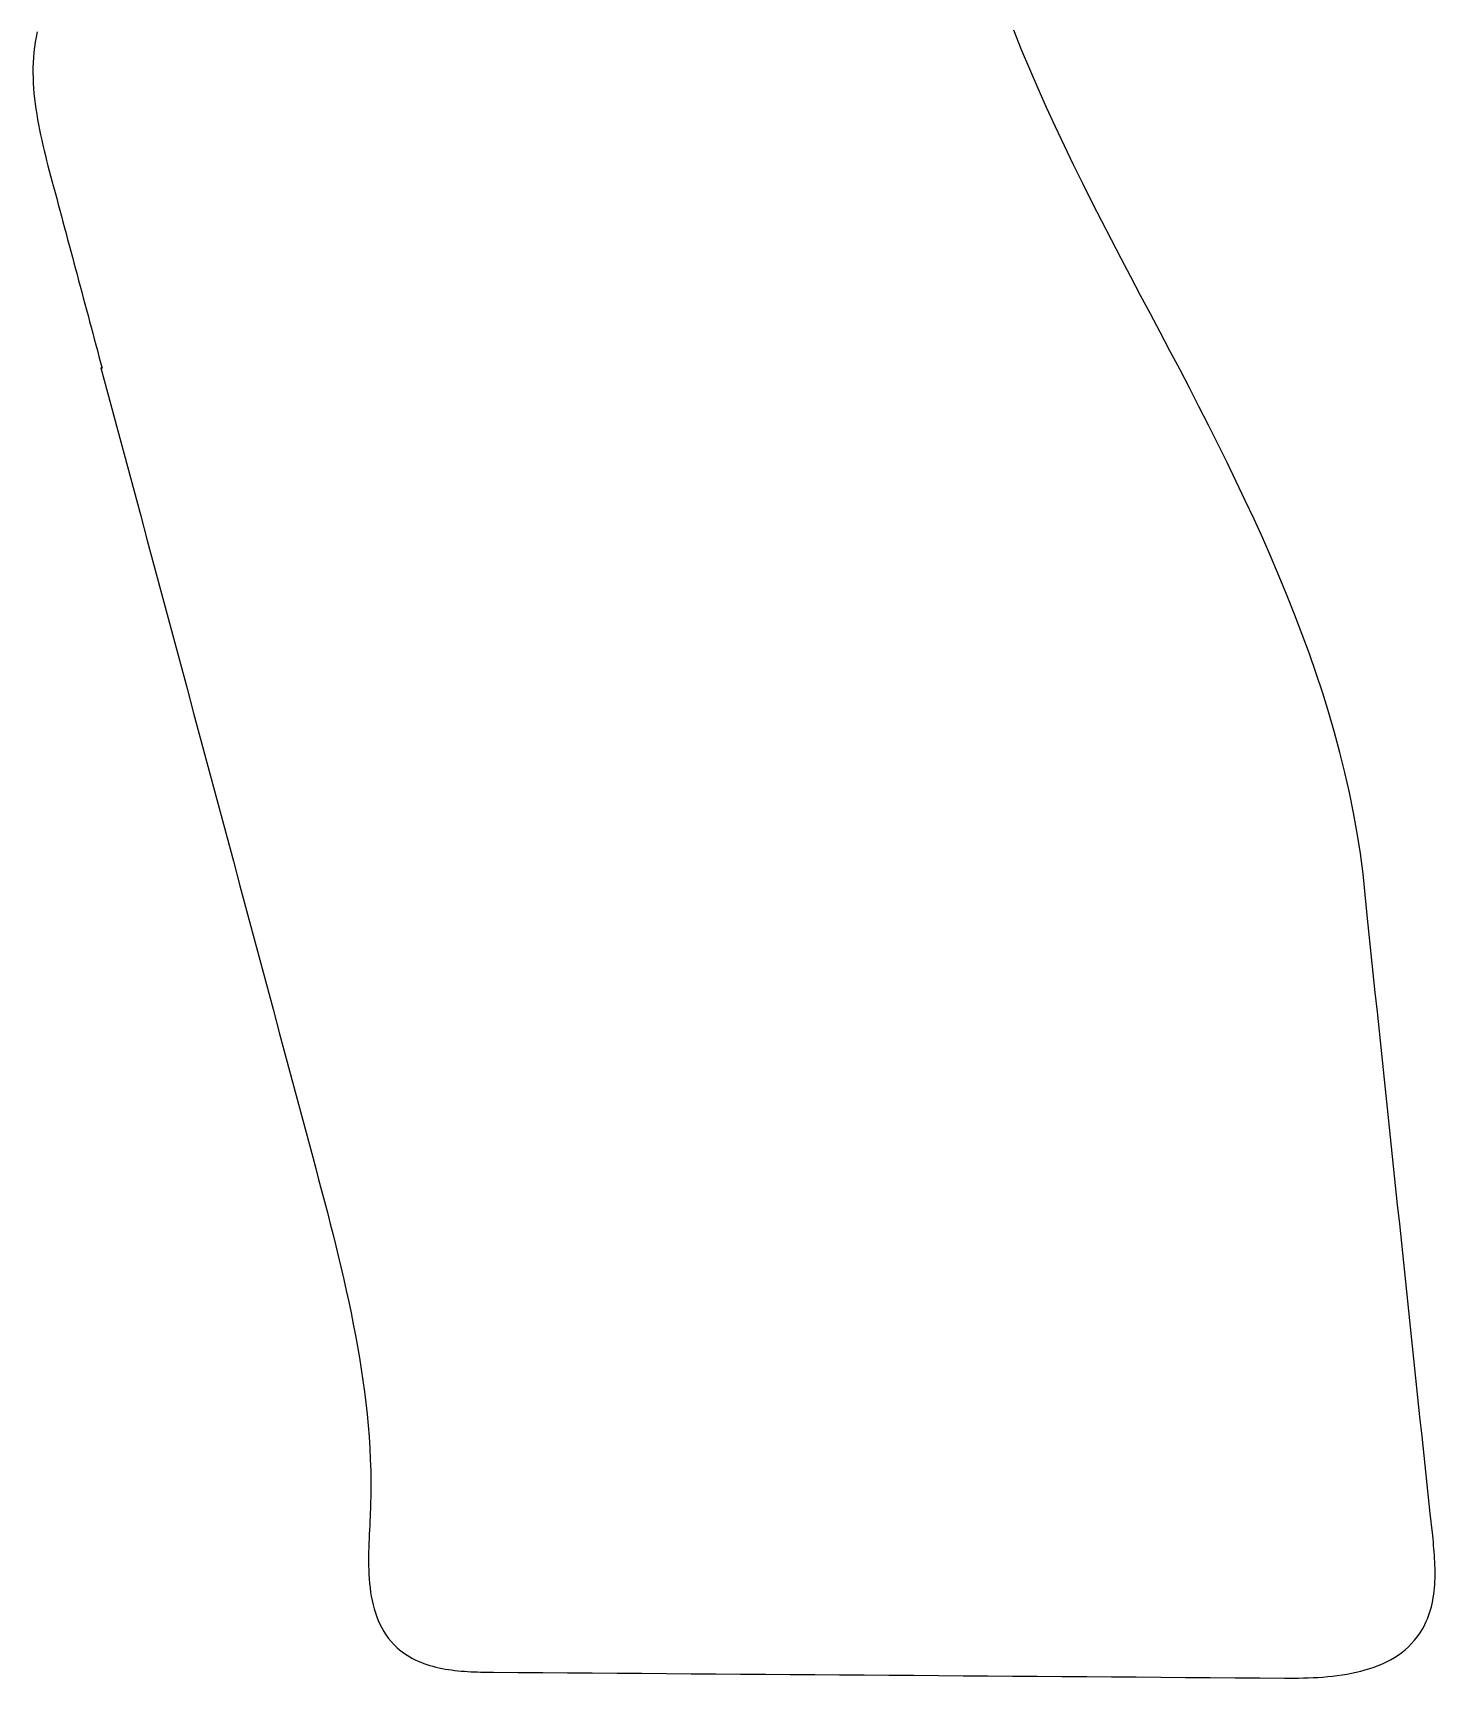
# Model space of a CAD drawing. Header units: metres. Extents: x 24 to 150, y -147 to -65.
# Drawn here: x 115.8 to 146.97, y -147.16 to -110.59 of the extents above; entities that cross this region are included whole.
import ezdxf

# ---------------------------------------------------------------- set-up
doc = ezdxf.new("R2010")
doc.units = ezdxf.units.M

msp = doc.modelspace()

# ---------------------------------------------------------------- linework, layer by layer
for points in [[(115.89512, -110.57255), (115.871498, -110.68431), (115.851686, -110.796578), (115.83543, -110.9091), (115.822476, -111.02213), (115.812824, -111.135668), (115.80622, -111.24946), (115.802664, -111.363506), (115.802156, -111.47806), (115.804442, -111.592868), (115.809268, -111.707676), (115.816634, -111.822738), (115.826286, -111.938054), (115.838224, -112.05337), (115.852194, -112.168686), (115.868196, -112.284002), (115.885976, -112.399318), (115.905534, -112.514634), (115.926616, -112.62995), (115.949222, -112.745266), (115.973098, -112.860328), (115.998244, -112.975136), (116.024406, -113.089944), (116.051584, -113.204498), (116.079524, -113.318544), (116.107972, -113.432336), (116.137182, -113.545874), (116.166646, -113.658904), (116.196364, -113.771426), (116.226336, -113.883694), (116.261134, -114.013742), (116.295932, -114.14379), (116.33073, -114.273838), (116.365528, -114.403886), (116.400326, -114.533934), (116.435124, -114.663982), (116.469922, -114.79403), (116.50472, -114.924078), (116.539518, -115.054126), (116.574316, -115.184174), (116.609114, -115.314222), (116.643912, -115.44427), (116.67871, -115.574318), (116.713508, -115.704366), (116.748306, -115.834414), (116.783104, -115.964462), (116.817902, -116.09451), (116.8527, -116.224558), (116.887498, -116.354606), (116.922296, -116.484654), (116.957094, -116.614702), (116.991892, -116.74475), (117.02669, -116.874798), (117.061488, -117.004846), (117.096286, -117.134894), (117.131084, -117.264942), (117.165882, -117.39499), (117.20068, -117.525038), (117.235478, -117.655086), (117.270276, -117.785134), (117.305074, -117.915182), (117.339872, -118.04523), (117.33911, -118.044976), (117.338348, -118.044722), (117.337586, -118.044468), (117.336824, -118.044214), (117.336062, -118.04396), (117.3353, -118.043706), (117.334538, -118.043452), (117.333776, -118.043198), (117.333014, -118.042944), (117.332252, -118.04269), (117.33149, -118.042436), (117.330728, -118.042182), (117.329966, -118.041928), (117.329204, -118.041674), (117.328442, -118.04142), (117.32768, -118.041166), (117.326918, -118.040912), (117.326156, -118.040658), (117.325394, -118.040404), (117.324632, -118.04015), (117.32387, -118.039896), (117.323108, -118.039642), (117.322346, -118.039388), (117.321584, -118.039134), (117.320822, -118.03888), (117.32006, -118.038626), (117.319298, -118.038372), (117.318536, -118.038118), (117.317774, -118.037864), (117.317012, -118.03761), (117.31625, -118.037356), (117.315488, -118.037102), (117.462554, -118.585488), (117.60962, -119.133874), (117.756686, -119.68226), (117.903752, -120.230646), (118.050818, -120.779032), (118.197884, -121.327418), (118.34495, -121.875804), (118.492016, -122.42419), (118.639082, -122.972576), (118.786148, -123.520962), (118.933214, -124.069348), (119.08028, -124.617734), (119.227346, -125.16612), (119.374412, -125.714506), (119.521478, -126.262892), (119.668544, -126.811278), (119.81561, -127.359664), (119.962676, -127.90805), (120.109742, -128.456436), (120.256808, -129.004822), (120.403874, -129.553208), (120.55094, -130.101594), (120.698006, -130.64998), (120.845072, -131.198366), (120.992138, -131.746752), (121.139204, -132.295138), (121.28627, -132.843524), (121.433336, -133.39191), (121.580402, -133.940296), (121.727468, -134.488682), (121.874534, -135.037068), (122.0216, -135.585454), (122.087132, -135.830818), (122.152664, -136.076436), (122.217942, -136.322308), (122.282712, -136.568434), (122.346974, -136.814814), (122.410474, -137.061448), (122.473212, -137.308336), (122.53468, -137.555732), (122.595132, -137.803382), (122.65406, -138.051286), (122.711464, -138.299444), (122.767344, -138.547856), (122.821446, -138.796522), (122.873516, -139.045442), (122.923554, -139.294616), (122.971306, -139.544044), (123.016518, -139.793726), (123.05919, -140.043662), (123.099068, -140.293852), (123.136152, -140.544296), (123.170188, -140.794994), (123.200922, -141.045946), (123.228354, -141.297152), (123.25223, -141.548612), (123.27255, -141.800326), (123.28906, -142.052294), (123.301506, -142.304516), (123.309888, -142.556992), (123.313952, -142.809722), (123.313444, -143.062706), (123.308364, -143.31569), (123.298712, -143.568928), (123.293886, -143.665702), (123.288806, -143.763492), (123.283726, -143.862044), (123.2789, -143.961104), (123.274328, -144.060672), (123.270264, -144.160494), (123.266962, -144.26057), (123.264422, -144.3609), (123.262898, -144.46123), (123.262644, -144.561306), (123.26366, -144.661128), (123.2662, -144.760696), (123.270518, -144.859756), (123.276614, -144.958308), (123.284742, -145.056098), (123.295156, -145.152872), (123.307856, -145.248884), (123.323096, -145.343626), (123.34113, -145.437098), (123.361958, -145.5293), (123.385834, -145.619978), (123.413012, -145.709132), (123.443746, -145.796508), (123.478036, -145.882106), (123.515882, -145.965672), (123.557792, -146.047206), (123.603766, -146.126454), (123.653804, -146.203416), (123.708414, -146.277838), (123.767596, -146.34972), (123.831604, -146.418808), (123.900438, -146.485102), (123.953524, -146.53133), (124.008134, -146.574764), (124.064014, -146.615658), (124.121418, -146.654012), (124.180092, -146.689826), (124.240036, -146.723354), (124.30125, -146.754596), (124.36348, -146.783552), (124.42698, -146.810476), (124.491496, -146.835368), (124.556774, -146.858228), (124.623068, -146.87931), (124.690124, -146.898614), (124.757942, -146.91614), (124.826522, -146.931888), (124.89561, -146.946112), (124.96546, -146.959066), (125.035818, -146.970496), (125.10643, -146.980656), (125.17755, -146.989546), (125.248924, -146.99742), (125.320552, -147.004024), (125.392434, -147.009866), (125.464316, -147.014692), (125.536452, -147.018756), (125.608588, -147.022058), (125.68047, -147.024598), (125.752352, -147.02663), (125.82398, -147.028154), (125.895354, -147.029424), (125.966474, -147.030186), (126.03734, -147.030694), (126.586742, -147.034758), (127.136144, -147.038822), (127.685546, -147.042886), (128.234948, -147.04695), (128.78435, -147.051014), (129.333752, -147.055078), (129.883154, -147.059142), (130.432556, -147.063206), (130.981958, -147.06727), (131.53136, -147.071334), (132.080762, -147.075398), (132.630164, -147.079462), (133.179566, -147.083526), (133.728968, -147.08759), (134.27837, -147.091654), (134.827772, -147.095718), (135.377174, -147.099782), (135.926576, -147.103846), (136.475978, -147.10791), (137.02538, -147.111974), (137.574782, -147.116038), (138.124184, -147.120102), (138.673586, -147.124166), (139.222988, -147.12823), (139.77239, -147.132294), (140.321792, -147.136358), (140.871194, -147.140422), (141.420596, -147.144486), (141.969998, -147.14855), (142.5194, -147.152614), (143.068802, -147.156678), (143.618204, -147.160742), (143.722598, -147.16125), (143.828008, -147.160996), (143.93418, -147.15998), (144.041114, -147.157948), (144.148302, -147.1549), (144.255998, -147.150582), (144.363694, -147.14474), (144.47139, -147.137374), (144.579086, -147.128484), (144.686274, -147.117816), (144.792954, -147.105116), (144.899126, -147.090384), (145.004282, -147.073366), (145.108676, -147.054062), (145.2118, -147.032472), (145.313654, -147.008088), (145.413984, -146.981164), (145.51279, -146.951192), (145.609818, -146.918172), (145.704814, -146.882104), (145.797778, -146.842734), (145.888456, -146.800062), (145.976594, -146.753834), (146.062192, -146.703796), (146.144996, -146.649948), (146.225006, -146.592036), (146.301968, -146.53006), (146.375628, -146.46402), (146.445732, -146.393662), (146.51228, -146.318732), (146.575272, -146.23923), (146.6342, -146.154902), (146.6723, -146.09445), (146.707606, -146.032982), (146.740118, -145.970244), (146.77009, -145.906744), (146.797522, -145.842228), (146.822414, -145.776696), (146.84502, -145.710402), (146.86534, -145.643346), (146.883628, -145.575528), (146.899884, -145.507202), (146.914108, -145.438114), (146.9263, -145.368518), (146.936714, -145.298414), (146.94535, -145.227802), (146.952462, -145.156682), (146.95805, -145.085054), (146.962114, -145.013172), (146.964908, -144.941036), (146.966178, -144.868646), (146.966432, -144.796002), (146.965416, -144.723104), (146.963384, -144.650206), (146.960336, -144.577054), (146.956526, -144.503902), (146.951954, -144.43075), (146.94662, -144.357852), (146.940778, -144.284954), (146.934428, -144.21231), (146.92757, -144.13992), (146.920458, -144.067784), (146.913092, -143.995902), (146.905472, -143.924274)], [(146.905472, -143.930116), (146.859244, -143.500602), (146.813016, -143.071088), (146.767042, -142.641828), (146.721322, -142.212568), (146.675602, -141.783562), (146.630136, -141.354556), (146.58467, -140.92555), (146.539458, -140.496798), (146.494246, -140.068046), (146.449034, -139.639294), (146.404076, -139.210542), (146.359118, -138.78179), (146.31416, -138.353292), (146.269202, -137.924794), (146.224244, -137.496296), (146.179286, -137.067798), (146.134328, -136.6393), (146.08937, -136.210802), (146.044412, -135.782304), (145.999454, -135.353806), (145.954496, -134.925054), (145.909538, -134.496302), (145.864326, -134.06755), (145.819114, -133.638798), (145.773902, -133.210046), (145.728436, -132.78104), (145.68297, -132.352034), (145.63725, -131.923028), (145.59153, -131.493768), (145.545556, -131.064508), (145.499328, -130.634994), (145.4531, -130.20548), (145.415508, -129.744724), (145.366486, -129.286508), (145.306288, -128.830578), (145.235168, -128.377188), (145.153634, -127.926084), (145.062194, -127.477266), (144.961102, -127.030734), (144.850612, -126.586488), (144.731486, -126.144274), (144.603724, -125.704092), (144.467834, -125.265942), (144.324324, -124.829824), (144.173448, -124.395484), (144.015714, -123.963176), (143.851376, -123.532646), (143.680688, -123.10364), (143.504158, -122.676412), (143.322294, -122.250708), (143.13535, -121.826528), (142.943834, -121.403872), (142.748, -120.98274), (142.548356, -120.562878), (142.345156, -120.144286), (142.138654, -119.726964), (141.929612, -119.310912), (141.71803, -118.895876), (141.50467, -118.48211), (141.289532, -118.06936), (141.073124, -117.657626), (140.855954, -117.246654), (140.638276, -116.836444), (140.420598, -116.42725), (140.203174, -116.017548), (139.986512, -115.606068), (139.77112, -115.19281), (139.557252, -114.777774), (139.345416, -114.36096), (139.13612, -113.942622), (138.929618, -113.522506), (138.726418, -113.100612), (138.527028, -112.67694), (138.331956, -112.251744), (138.141456, -111.82477), (137.956036, -111.396018), (137.77595, -110.965742), (137.60196, -110.533688)]]:
    msp.add_lwpolyline(points)

doc.saveas('drawing.dxf')
